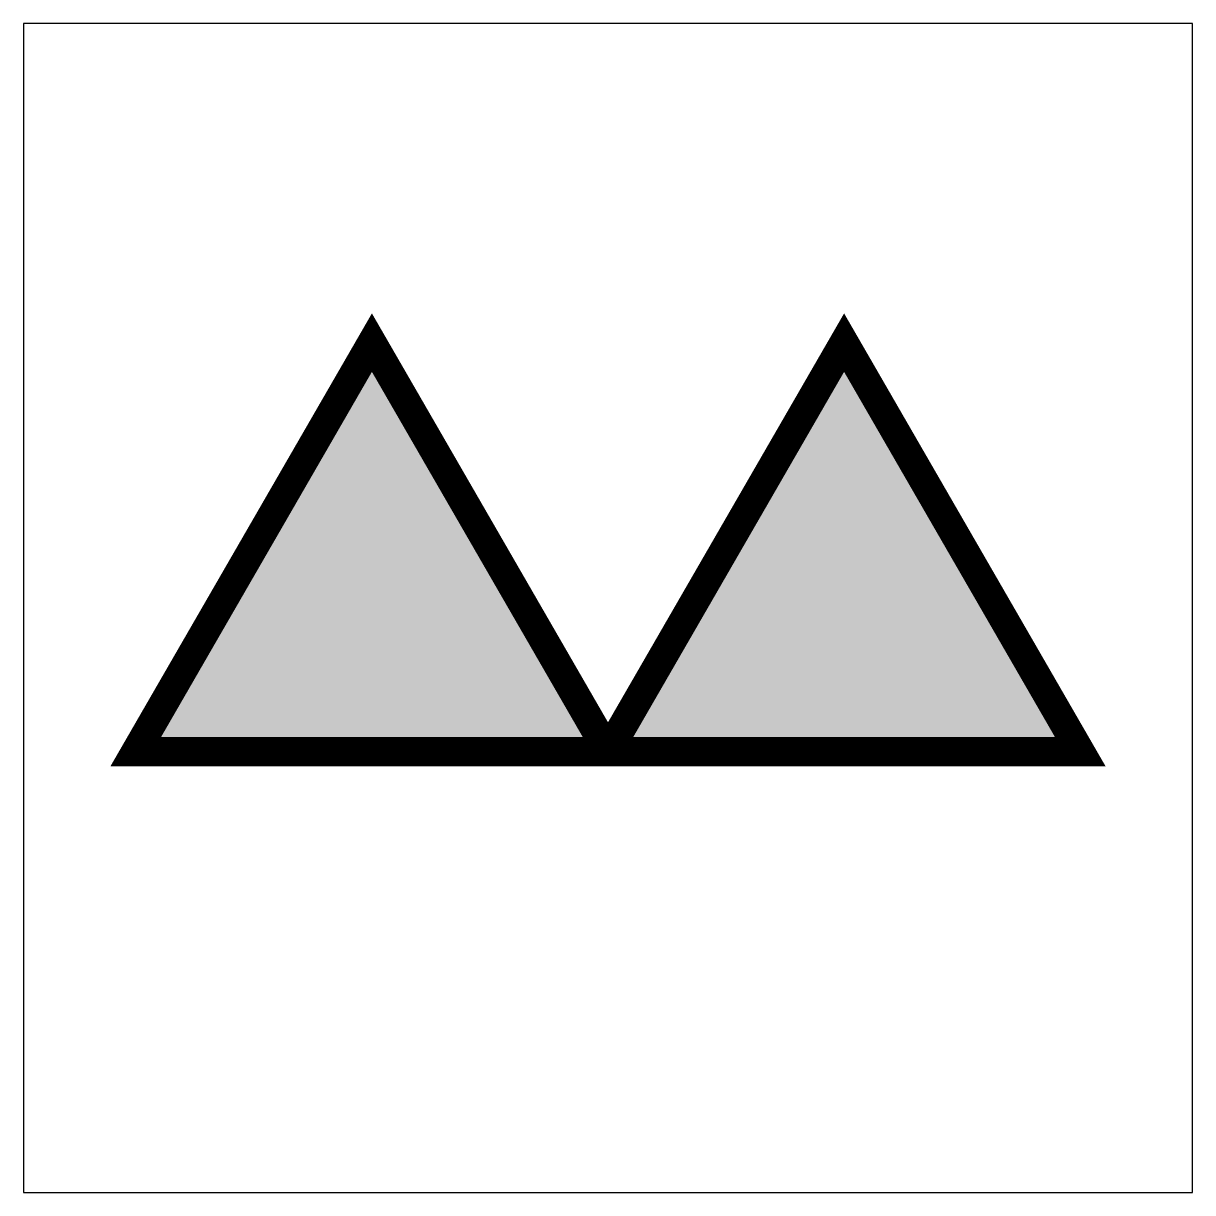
# Model space of a CAD drawing. Header units: millimetres. Extents: x -3102.867 to -3102.467, y 3720.038 to 3720.438.
import ezdxf

# ---------------------------------------------------------------- set-up
doc = ezdxf.new("R2010")
doc.units = ezdxf.units.MM
doc.header["$LTSCALE"] = 10
doc.layers.add('Ele_tomadas', color=2, linetype='Continuous')

msp = doc.modelspace()

# ---------------------------------------------------------------- hatches: boundary and pattern name
at = {"layer": 'Ele_tomadas'}
h = msp.add_hatch(color=1, dxfattribs=at)
h.paths.add_polyline_path([(-3102.66678, 3720.18895), (-3102.74755, 3720.32885), (-3102.82832, 3720.18895)])
h.paths.add_polyline_path([(-3102.50524, 3720.18895), (-3102.58601, 3720.32885), (-3102.66678, 3720.18895)])

# ---------------------------------------------------------------- linework, layer by layer
at = {"layer": 'Ele_tomadas', "color": 4}
msp.add_lwpolyline([(-3102.46678, 3720.03806), (-3102.46678, 3720.43806), (-3102.86678, 3720.43806), (-3102.86678, 3720.03806)], close=True, dxfattribs=at)
at = {"layer": 'Ele_tomadas', "color": 1, "const_width": 0.01}
for points in [[(-3102.82832, 3720.18895), (-3102.74755, 3720.32885), (-3102.66678, 3720.18895)], [(-3102.50524, 3720.18895), (-3102.58601, 3720.32885), (-3102.66678, 3720.18895)]]:
    msp.add_lwpolyline(points, close=True, dxfattribs=at)

doc.saveas('drawing.dxf')
